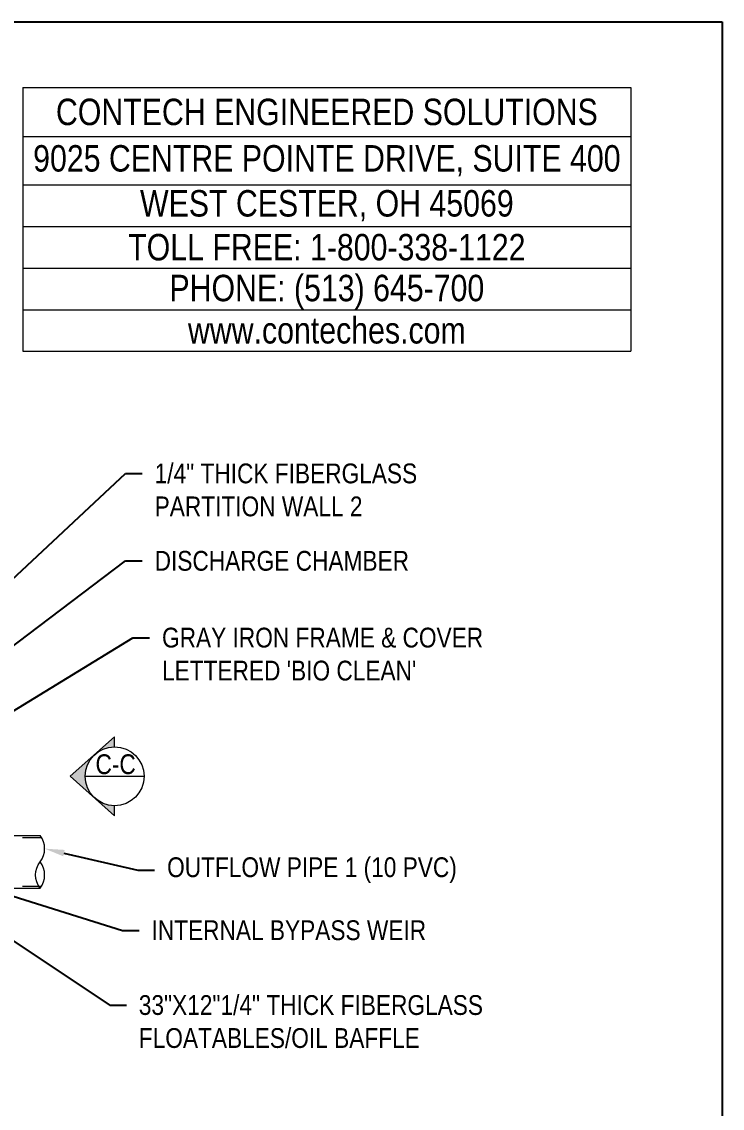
# Model space of a CAD drawing. Extents: x -1 to 216, y -5 to 280.
# Drawn here: x 131.8 to 216, y 149.3 to 280 of the extents above; entities that cross this region are included whole.
import ezdxf
from ezdxf import colors
from ezdxf.entities.mleader import LeaderData, LeaderLine
from ezdxf.math import Vec2, Vec3

# ---------------------------------------------------------------- set-up
doc = ezdxf.new("R2010")
doc.units = 0
doc.header["$LTSCALE"] = 10
doc.header["$MEASUREMENT"] = 0
doc.linetypes.add('HIDDEN', pattern=[0.375, 0.25, -0.125])
doc.layers.get('0').update_dxf_attribs({"linetype": 'CONTINUOUS'})
doc.layers.get('Defpoints').update_dxf_attribs({"linetype": 'CONTINUOUS'})
for name, color, linetype in [('2628-LOGO$0$CADdetails-2-FINELIGHT', 2, 'CONTINUOUS'), ('2628-LOGO$0$CADdetails-FRAME', 7, 'CONTINUOUS'), ('CADdetails-9-TITLEBLOCK', 7, 'CONTINUOUS')]:
    doc.layers.add(name, color=color, linetype=linetype)
for name, color, linetype, lineweight in [('CADdetails-1-ANNO', 41, 'CONTINUOUS', 5), ('CADdetails-2-HATCH', 8, 'CONTINUOUS', 5), ('CADdetails-3-HIDDEN', 11, 'HIDDEN', 5), ('CADdetails-4-LIGHT', 3, 'CONTINUOUS', 13)]:
    doc.layers.add(name, color=color, linetype=linetype, lineweight=lineweight)
doc.styles.add('2628-LOGO$0$CADdetails-NOTES', font='ARIALN.TTF', dxfattribs={"height": 2.38})
doc.styles.add('CADdetails-DIMENSIONS', font='ARIALN.TTF', dxfattribs={"height": 2.38})
doc.styles.add('CADdetails-NOTES', font='ARIALN.TTF', dxfattribs={"height": 2.38})

# ---------------------------------------------------------------- blocks, each defined once
blk = doc.blocks.new('*T34')
at = {"layer": 'Defpoints', "color": 8, "linetype": 'ByBlock', "lineweight": 0, "transparency": 16777216}
for p, q in [((0, 0), (73.1, 0)), ((0, 0), (0, -31.71)), ((73.1, 0), (73.1, -31.71)), ((0, -5.89), (73.1, -5.89)), ((0, -11.71), (73.1, -11.71)), ((0, -16.71), (73.1, -16.71)), ((0, -21.71), (73.1, -21.71)), ((0, -26.71), (73.1, -26.71)), ((0, -31.71), (73.1, -31.71))]:
    blk.add_line(p, q, dxfattribs=at)
at = {"layer": '2628-LOGO$0$CADdetails-2-FINELIGHT', "transparency": 16777216, "char_height": 3.18, "width": 72.9823, "style": '2628-LOGO$0$CADdetails-NOTES'}
for s, insert, attachment_point in [('CONTECH ENGINEERED SOLUTIONS', (36.55, -2.94), 5), ('9025 CENTRE POINTE DRIVE, SUITE 400 ', (36.55, -8.8), 5), ('WEST CESTER, OH 45069', (36.55, -14.21), 5), ('TOLL FREE: 1-800-338-1122', (36.55, -19.21), 5), ('PHONE: (513) 645-700', (36.55, -26.65), 8), ('www.conteches.com', (36.55, -29.21), 5)]:
    blk.add_mtext(s, dxfattribs=dict(at, insert=insert, attachment_point=attachment_point))
blk = doc.blocks.new('2628-LOGO')
at = {"layer": '2628-LOGO$0$CADdetails-FRAME'}
for p, q in [((0, 280), (216, 280)), ((216, 280), (216, 0))]:
    blk.add_line(p, q, dxfattribs=at)
blk.add_blockref('*T34', (131.9, 272.07))

msp = doc.modelspace()

# ---------------------------------------------------------------- hatches: boundary and pattern name
at = {"layer": 'CADdetails-2-HATCH'}
h = msp.add_hatch(color=256, dxfattribs=at)
h.dxf.hatch_style = 1
h.paths.add_polyline_path([(137.596, 189.24), (140.498, 186.652, -0.4338009), (140.498, 191.827)])
h.paths.add_polyline_path([(140.625, 186.539), (142.919, 184.492), (142.919, 185.696, -0.1779171)])
h.paths.add_polyline_path([(140.625, 191.94, -0.1779171), (142.919, 192.784), (142.919, 193.987)])

# ---------------------------------------------------------------- linework, layer by layer
at = {"layer": 'CADdetails-1-ANNO'}
for p, q in [((137.596, 189.24), (142.919, 193.987)), ((142.919, 192.784), (142.919, 193.987)), ((137.596, 189.24), (142.919, 184.492)), ((139.375, 189.24), (146.463, 189.24)), ((142.919, 184.492), (142.919, 185.696))]:
    msp.add_line(p, q, dxfattribs=at)
msp.add_circle((142.919, 189.24), 3.544, dxfattribs=at)
at = {"layer": 'CADdetails-3-HIDDEN'}
for p, q in [((128.087, 181.888), (134.122, 181.888)), ((128.087, 176.007), (134.122, 176.007))]:
    msp.add_line(p, q, dxfattribs=at)
at = {"layer": 'CADdetails-4-LIGHT'}
for p, q in [((128.087, 182.109), (133.968, 182.109)), ((128.087, 175.786), (133.968, 175.786))]:
    msp.add_line(p, q, dxfattribs=at)
msp.add_lwpolyline([(133.968, 175.786, -0.3428571), (133.968, 178.947, 0.3428571), (133.968, 182.109)], format="xyb", dxfattribs=at)
msp.add_arc((131.934, 177.367), 2.576, 322.15071, 37.84929, dxfattribs=at)

# ---------------------------------------------------------------- block references
at = {"layer": 'CADdetails-9-TITLEBLOCK'}
msp.add_blockref('2628-LOGO', (0, 0), dxfattribs=at)

# ---------------------------------------------------------------- texts
at = {"layer": 'CADdetails-1-ANNO', "insert": (140.629, 191.877), "char_height": 2.38, "attachment_point": 1, "style": 'CADdetails-NOTES'}
msp.add_mtext_dynamic_manual_height_columns('C-C', width=1.3852, gutter_width=11.9, heights=[0], dxfattribs=at)

# ---------------------------------------------------------------- leaders
at = {"layer": 'CADdetails-1-ANNO'}
ml = msp.add_multileader_mtext('Standard', dxfattribs=at)
ml.set_content('KRAKEN MEMBRANE FILTER CARTRIDGES', color=256, style='CADdetails-DIMENSIONS')
ml.set_leader_properties()
ml.build(insert=Vec2(0, 0))
ml.multileader.update_dxf_attribs({"dogleg_length": 2, "arrow_head_size": 2.38})
ctx = ml.context
ctx.base_point, ctx.char_height, ctx.arrow_head_size, ctx.landing_gap_size, ctx.plane_origin = Vec3(18.092, 236.584), 2.38, 2.38, 1.5, Vec3(91.979, 202.851)
notes = []
notes.append((ctx, [(0, (1, 1, 0), (79.246, 236.584), (-1, 0), 2, [(0, [(101.673, 202.389)], 0, [])])]))
ctx.mtext.insert, ctx.mtext.width, ctx.mtext.flow_direction = Vec3(19.592, 237.794), 119.51453, 5
ml = msp.add_multileader_mtext('Standard', dxfattribs=at)
ml.set_content('\\A1;1/4" THICK FIBERGLASS{\\A0; PARTITION WALL 2}', color=256, style='CADdetails-DIMENSIONS')
ml.set_leader_properties()
ml.build(insert=Vec2(0, 0))
ml.multileader.update_dxf_attribs({"dogleg_length": 2, "arrow_head_size": 2.38})
ctx = ml.context
ctx.base_point, ctx.char_height, ctx.arrow_head_size, ctx.landing_gap_size, ctx.plane_origin = Vec3(146.241, 225.646), 2.38, 2.38, 1.5, Vec3(52.414, 212.173)
notes.append((ctx, [(1, (1, 1, 0), (144.241, 225.646), (1, 0), 2, [(0, [(120.367, 203.355)], 0, [])])]))
ctx.mtext.insert, ctx.mtext.width, ctx.mtext.flow_direction = Vec3(147.741, 226.857), 44.89921, 5
ml = msp.add_multileader_mtext('Standard', dxfattribs=at)
ml.set_content('DISCHARGE CHAMBER', color=256, style='CADdetails-DIMENSIONS')
ml.set_leader_properties()
ml.build(insert=Vec2(0, 0))
ml.multileader.update_dxf_attribs({"dogleg_length": 2, "arrow_head_size": 2.38})
ctx = ml.context
ctx.base_point, ctx.char_height, ctx.arrow_head_size, ctx.landing_gap_size, ctx.plane_origin = Vec3(146.241, 215.133), 2.38, 2.38, 1.5, Vec3(78.027, 186.357)
notes.append((ctx, [(0, (1, 1, 0), (144.241, 215.133), (1, 0), 2, [(0, [(126.322, 201.59)], 0, [])])]))
ctx.mtext.insert, ctx.mtext.flow_direction = Vec3(147.741, 216.343), 5
ml = msp.add_multileader_mtext('Standard', dxfattribs=at)
ml.set_content("GRAY IRON FRAME & COVER LETTERED 'BIO CLEAN'", color=256, style='CADdetails-DIMENSIONS')
ml.set_leader_properties()
ml.build(insert=Vec2(0, 0))
ml.multileader.update_dxf_attribs({"dogleg_length": 2, "arrow_head_size": 2.38})
ctx = ml.context
ctx.base_point, ctx.char_height, ctx.arrow_head_size, ctx.landing_gap_size, ctx.plane_origin = Vec3(147.126, 205.895), 2.38, 2.38, 1.5, Vec3(83.536, 226.183)
notes.append((ctx, [(0, (1, 1, 0), (145.126, 205.895), (1, 0), 2, [(0, [(123.838, 192.868)], 0, [])])]))
ctx.mtext.insert, ctx.mtext.width, ctx.mtext.flow_direction = Vec3(148.626, 207.105), 50.65605, 5
ml = msp.add_multileader_mtext('Standard', dxfattribs=at)
ml.set_content('\\A1;33"X12"1/4" THICK FIBERGLASS{\\A0; FLOATABLES/OIL BAFFLE}', color=256, style='CADdetails-DIMENSIONS')
ml.set_leader_properties()
ml.build(insert=Vec2(0, 0))
ml.multileader.update_dxf_attribs({"dogleg_length": 2, "arrow_head_size": 2.38})
ctx = ml.context
ctx.base_point, ctx.char_height, ctx.arrow_head_size, ctx.landing_gap_size, ctx.plane_origin = Vec3(144.337, 161.695), 2.38, 2.38, 1.5, Vec3(4.793, 186.278)
notes.append((ctx, [(1, (1, 1, 0), (142.337, 161.695), (1, 0), 2, [(0, [(111.104, 182.476)], 0, [])])]))
ctx.mtext.insert, ctx.mtext.width, ctx.mtext.flow_direction = Vec3(145.837, 162.905), 43.55939, 5
ml = msp.add_multileader_mtext('Standard', dxfattribs=at)
ml.set_content('OUTFLOW PIPE 1 (10 PVC)', color=256, style='CADdetails-DIMENSIONS')
ml.set_leader_properties()
ml.build(insert=Vec2(0, 0))
ml.multileader.update_dxf_attribs({"dogleg_length": 2, "arrow_head_size": 2.38})
ctx = ml.context
ctx.base_point, ctx.char_height, ctx.arrow_head_size, ctx.landing_gap_size, ctx.plane_origin = Vec3(147.738, 177.944), 2.38, 2.38, 1.5, Vec3(139.362, 185.96)
notes.append((ctx, [(0, (1, 1, 0), (145.738, 177.944), (1, 0), 2, [(0, [(134.51, 180.528)], 0, [])])]))
ctx.mtext.insert, ctx.mtext.flow_direction = Vec3(149.238, 179.484), 5
ml = msp.add_multileader_mtext('Standard', dxfattribs=at)
ml.set_content('INTERNAL BYPASS WEIR', color=256, style='CADdetails-DIMENSIONS')
ml.set_leader_properties()
ml.build(insert=Vec2(0, 0))
ml.multileader.update_dxf_attribs({"dogleg_length": 2, "arrow_head_size": 2.38})
ctx = ml.context
ctx.base_point, ctx.char_height, ctx.arrow_head_size, ctx.landing_gap_size, ctx.plane_origin = Vec3(145.865, 170.696), 2.38, 2.38, 1.5, Vec3(78.027, 170.13)
notes.append((ctx, [(0, (1, 1, 0), (143.865, 170.696), (1, 0), 2, [(0, [(120.441, 178.003)], 0, [])])]))
ctx.mtext.insert, ctx.mtext.width, ctx.mtext.flow_direction = Vec3(147.365, 171.906), 35.9533, 5
for ctx, leaders in notes:
    for number, flags, end, landing, length, lines in leaders:
        leader = LeaderData()
        leader.index, (leader.has_last_leader_line, leader.has_dogleg_vector, leader.attachment_direction) = number, flags
        leader.last_leader_point, leader.dogleg_vector, leader.dogleg_length = Vec3(end), Vec3(landing), length
        for number, points, colour, breaks in lines:
            line = LeaderLine()
            line.index, line.vertices, line.color, line.breaks = number, Vec3.list(points), colors.encode_raw_color(colour), breaks
            leader.lines.append(line)
        ctx.leaders.append(leader)

doc.saveas('drawing.dxf')
